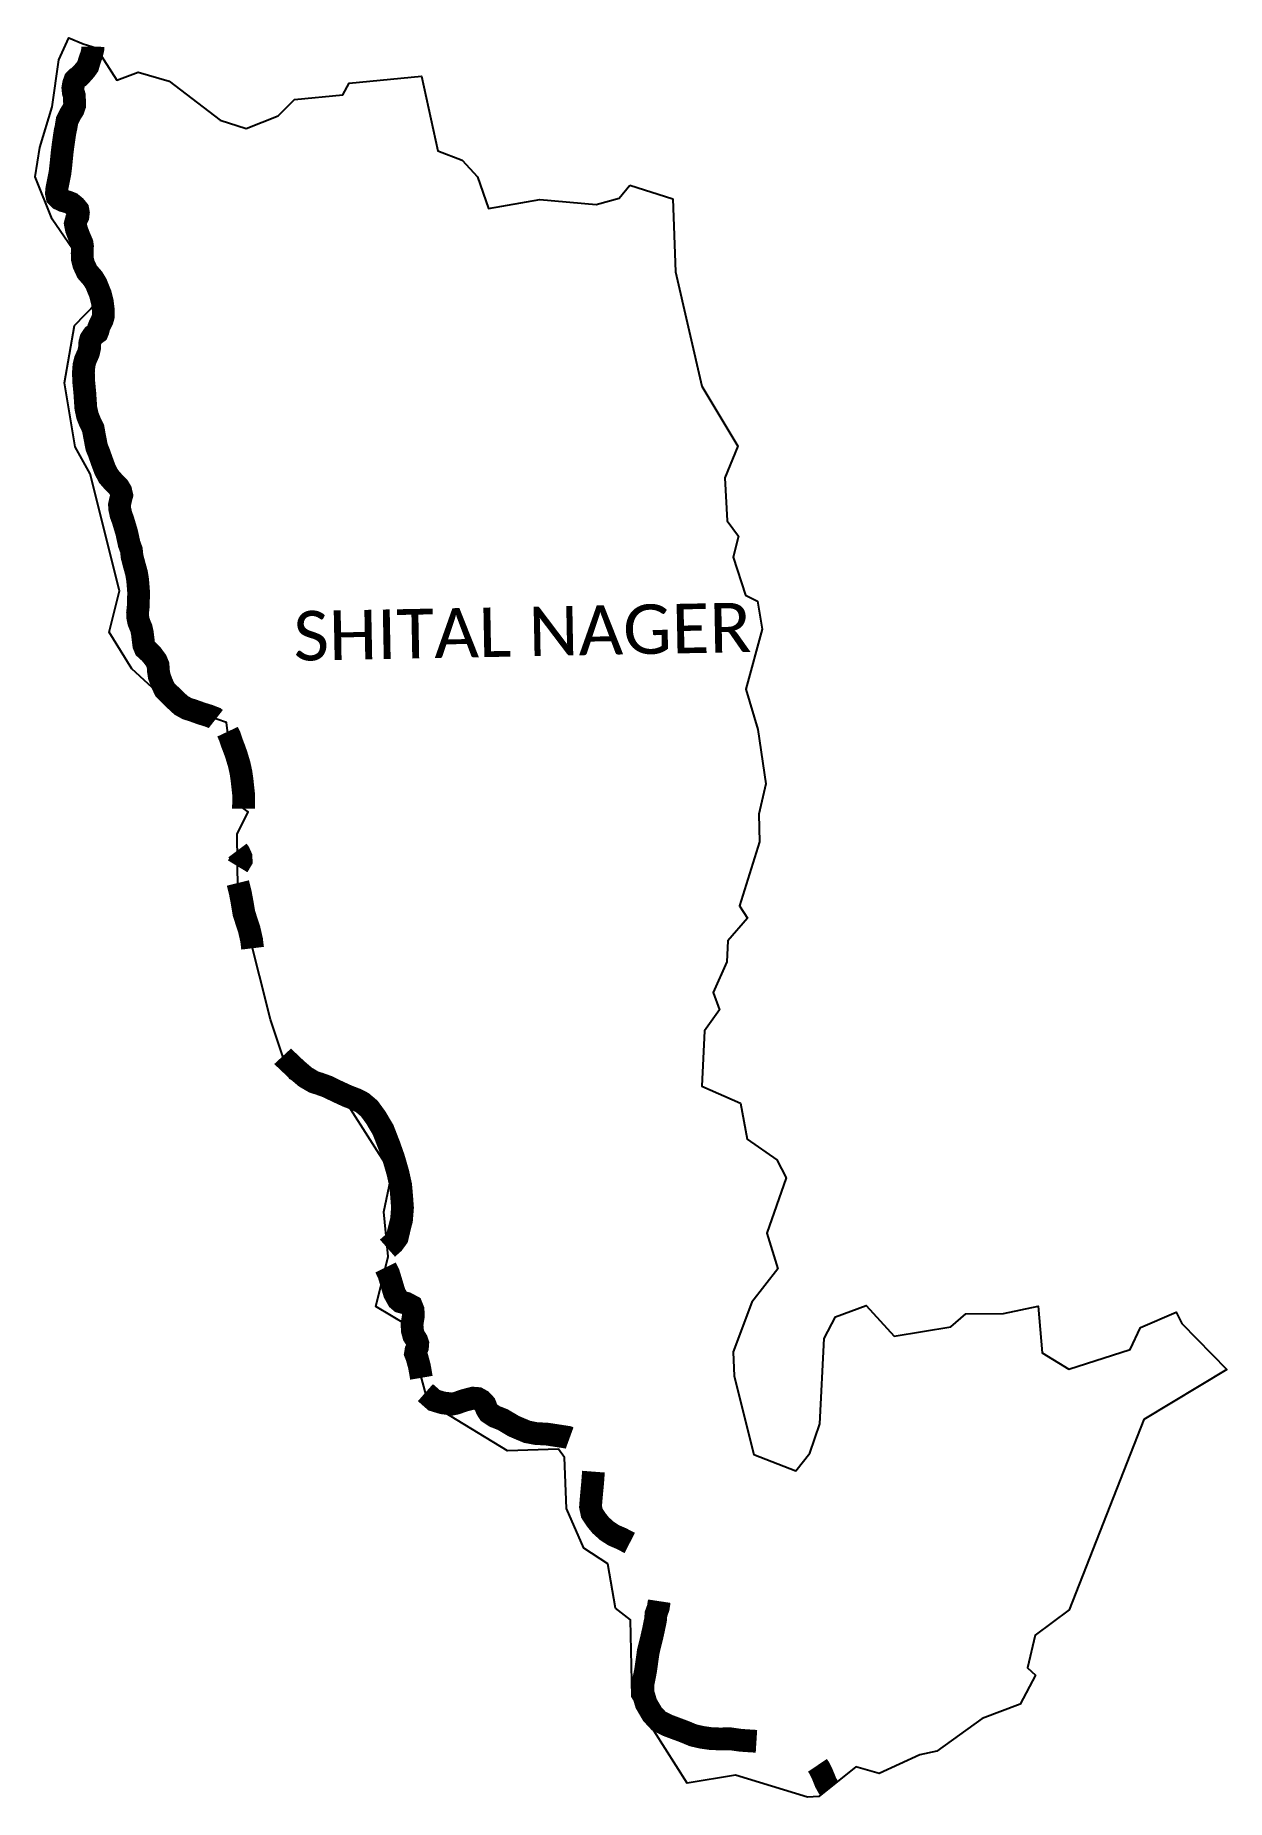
# Model space of a CAD drawing. Header units: metres. Extents: x 299942 to 302559, y 1953274 to 1957150.
import ezdxf

# ---------------------------------------------------------------- set-up
doc = ezdxf.new("R2010")
doc.units = ezdxf.units.M
doc.header["$MEASUREMENT"] = 0
doc.layers.add('NATURALLY PROTECTED', color=3, linetype='Continuous')
doc.layers.add('VILLAGE NAME', color=250, linetype='Continuous')
doc.styles.get("Standard").update_dxf_attribs({"font": 'simplex.shx'})

msp = doc.modelspace()

# ---------------------------------------------------------------- linework, layer by layer
at = {"color": 4, "flags": 128}
for points in [[(301342.7, 1956790.4), (301348.3, 1956630), (301406.5, 1956378.8), (301485.4, 1956246.9), (301457.3, 1956177.5), (301461.8, 1956083.2), (301487.1, 1956049.6), (301475.1, 1956003.6), (301502.3, 1955920), (301529, 1955906.8), (301539.1, 1955845.2), (301503.3, 1955713), (301529.4, 1955625.1), (301546.7, 1955505.6), (301531.7, 1955438.8), (301532.8, 1955378.3), (301488.8, 1955237.4), (301507, 1955210.1), (301463.3, 1955160.4), (301461.2, 1955114.7), (301431.4, 1955047.1), (301444.9, 1955009.2), (301412.2, 1954962.6), (301406.7, 1954841.2), (301491.2, 1954803.8), (301505.7, 1954724.9), (301571.4, 1954679.4), (301591.7, 1954640), (301549.4, 1954518.7), (301573.3, 1954440.4), (301516.2, 1954366.8), (301475.1, 1954257.9), (301477.2, 1954204.6), (301520.9, 1954032.1), (301612.6, 1953996.7), (301643.3, 1954035.5), (301665.6, 1954099.6), (301675.4, 1954286.8), (301699.7, 1954334.4), (301767.4, 1954359.9), (301829, 1954292.1), (301953.7, 1954312.8), (301986, 1954341.5), (302069.1, 1954342.2), (302145, 1954358.4), (302153.8, 1954255.4), (302212.5, 1954220), (302347.3, 1954263), (302369.7, 1954311.1), (302448.4, 1954345.1), (302460.7, 1954320), (302559.4, 1954218.7), (302377, 1954109), (302213.2, 1953691), (302139, 1953635.3), (302121.5, 1953563.8), (302139.2, 1953547.4), (302105.5, 1953483.7), (302022.1, 1953452.4), (301922.7, 1953380.6), (301885.1, 1953372.5), (301796.2, 1953331.3), (301745, 1953346), (301663.6, 1953281.4), (301638.5, 1953279.4), (301480.5, 1953327.7), (301374.1, 1953310.4), (301253.6, 1953500.8), (301249.4, 1953669.3), (301216.5, 1953695), (301199.7, 1953792.3), (301146.9, 1953826.7), (301109.5, 1953913.5), (301105, 1954025.8), (301091.5, 1954043.8), (300979.6, 1954040.3), (300805.1, 1954146.7), (300758.9, 1954316.2), (300690.3, 1954357.7), (300717.6, 1954466.9), (300708.1, 1954565), (300725.5, 1954648.6), (300630.3, 1954798.2), (300501.8, 1954858.5), (300458.6, 1954987.7), (300387.5, 1955272.8), (300385.8, 1955395), (300409.9, 1955443.7), (300383.9, 1955462.5), (300362.2, 1955639.8), (300235.2, 1955683.8), (300154.6, 1955757.8), (300104.4, 1955838.8), (300126.9, 1955929.3), (300063.1, 1956186.5), (300029.9, 1956245.8), (300006.7, 1956386.4), (300028.7, 1956511.8), (300076, 1956560.8), (300049.8, 1956643), (299979.1, 1956746), (299942.2, 1956838.8), (299952.2, 1956903.2), (299979.5, 1956992.3), (299993.9, 1957095.7), (300015.8, 1957144.2), (300047.4, 1957131), (300076.1, 1957122.3), (300121.1, 1957050.9), (300168.2, 1957068.9), (300236.2, 1957049.1), (300348.4, 1956963.1), (300405.5, 1956944.6), (300476, 1956972.6), (300511.9, 1957008.3), (300617.5, 1957018.5), (300631.7, 1957044.1), (300790.4, 1957060), (300826.8, 1956895.8), (300880.1, 1956875.6), (300914, 1956838.5), (300937.6, 1956768.9), (301050.9, 1956788.8), (301174.6, 1956778.1), (301224.7, 1956791.6), (301248.4, 1956820.1)], [(301248.4, 1956820.1), (301342.7, 1956790.4)]]:
    msp.add_lwpolyline(points, dxfattribs=at)
at = {"layer": 'NATURALLY PROTECTED', "const_width": 50, "flags": 128}
for points in [[(300068.7, 1957124.5), (300068.6, 1957118.6), (300066, 1957107.1), (300061, 1957093), (300057.6, 1957081.3), (300052, 1957073.5), (300045.5, 1957066.1), (300038.8, 1957058.9), (300033.1, 1957055.3), (300029.3, 1957051.2), (300026.5, 1957043.3), (300024.8, 1957033.8), (300025.7, 1957024.5), (300027.8, 1957017.6), (300028.4, 1957007.5), (300028.6, 1956995.3), (300025.4, 1956986.1), (300019.6, 1956977), (300012.1, 1956961.9), (300009.8, 1956947.6), (300007.6, 1956937.9), (300003.5, 1956909.9), (300001.3, 1956892.6), (299998.7, 1956866.5), (299996.6, 1956847.8), (299992.3, 1956826.2), (299989.3, 1956810.8), (299988.7, 1956802.8), (299990.1, 1956795.8), (299996.2, 1956789.7), (300004.4, 1956785.9), (300013.5, 1956783.5), (300021.4, 1956780.3), (300029.8, 1956773.4), (300035.8, 1956766), (300036.9, 1956759.9), (300035.9, 1956751.7), (300032.7, 1956745.3), (300030.2, 1956735.9), (300032.5, 1956723.8), (300038.4, 1956707.9), (300044.9, 1956692.9), (300045.9, 1956685.8), (300045.3, 1956670.4), (300045.7, 1956658.1), (300048.7, 1956646.3), (300056.3, 1956629.9), (300069, 1956615.4), (300076, 1956603.7), (300085.2, 1956581), (300089.5, 1956563.9), (300091.6, 1956546.7), (300091.9, 1956533.4), (300089.5, 1956524.5), (300083.5, 1956512.6), (300081.6, 1956507.7), (300080.2, 1956501.3), (300078.3, 1956496.6), (300069.8, 1956490.4), (300064.3, 1956482.4), (300062.1, 1956474.6), (300061.6, 1956463.4), (300059.2, 1956452.3), (300052, 1956435.8), (300049.2, 1956424.7), (300048, 1956409), (300048.5, 1956390.2), (300051, 1956364.8), (300053.3, 1956330.6), (300057, 1956313.6), (300062.4, 1956300.3), (300069.4, 1956286), (300071.8, 1956272.1), (300077.1, 1956244.8), (300082.4, 1956231.8), (300088.6, 1956214.1), (300095.6, 1956195.2), (300103.4, 1956180.6), (300113.8, 1956168.6), (300124.5, 1956158), (300129.8, 1956149.2), (300132.2, 1956139.3), (300129.8, 1956129.9), (300127.2, 1956118.4), (300127.7, 1956109.6), (300130.6, 1956096.3), (300134.7, 1956085.2), (300142.9, 1956058), (300148.5, 1956032.3), (300153.3, 1956019.1), (300154.9, 1956004.3), (300159.6, 1955986.4), (300164.6, 1955968.4), (300167.1, 1955953.2), (300169.3, 1955925.9), (300168.4, 1955895), (300166.9, 1955880.7), (300167.5, 1955870.3), (300169.6, 1955860.3), (300175, 1955847.6), (300177.4, 1955836.8), (300179.6, 1955818.5), (300180.6, 1955810.3), (300183.8, 1955802.7), (300192.3, 1955795), (300198.3, 1955788.8), (300207.6, 1955776.3), (300212, 1955765.9), (300212.5, 1955754.5), (300214.6, 1955741.7), (300220.4, 1955726.1), (300227, 1955712.1), (300248, 1955691.3), (300262.7, 1955677.8), (300275.5, 1955670.7), (300291.4, 1955665.5), (300306.3, 1955660.1), (300322.9, 1955655), (300336.6, 1955649.7), (300338.9, 1955647.9)], [(300364.6, 1955619.9), (300369.6, 1955609.3), (300374.4, 1955594.6), (300380, 1955580.2), (300384.2, 1955568), (300390.4, 1955547.3), (300394.1, 1955530.2), (300396.4, 1955513.9), (300400.1, 1955480.1), (300399.6, 1955452.3), (300399.6, 1955451.1)], [(300386.3, 1955359), (300389.9, 1955354.2), (300394.2, 1955344.7), (300394.5, 1955337.1), (300389.6, 1955328.8), (300386.8, 1955324.2)], [(300387.3, 1955287.6), (300392.7, 1955265.7), (300396.7, 1955244.5), (300400.5, 1955221.4), (300405.9, 1955204.5), (300412, 1955186), (300417.4, 1955162.4), (300419.6, 1955144.3)], [(300485.6, 1954907), (300486.8, 1954905.7), (300516.9, 1954877.2), (300535.9, 1954861.1), (300554.2, 1954850.4), (300566.3, 1954846.6), (300584.3, 1954840.2), (300602.3, 1954831.3), (300627.4, 1954819.7), (300647.6, 1954811.9), (300660.5, 1954805.2), (300675.8, 1954792.3), (300690.3, 1954772.4), (300706.4, 1954745.2), (300719.9, 1954710.3), (300729.3, 1954683.7), (300738.7, 1954651.3), (300744.9, 1954623.4), (300746.8, 1954601.9), (300748.9, 1954574.5), (300746.7, 1954547.5), (300742.2, 1954529.8), (300737.2, 1954508.7), (300728.3, 1954496.5), (300715.8, 1954485.5)], [(300711.7, 1954443.1), (300718.4, 1954429.3), (300724.4, 1954409.6), (300731.1, 1954387), (300739.1, 1954372.6), (300744.7, 1954367.8), (300757.2, 1954364.4), (300768.7, 1954358.2), (300772.1, 1954349.7), (300772.8, 1954337), (300769.8, 1954318.4), (300770.6, 1954304.6), (300773.5, 1954293.5), (300780.4, 1954282.5), (300782.4, 1954276.5), (300781.7, 1954267.9), (300778.6, 1954261.3), (300777.4, 1954254), (300780.9, 1954245), (300786.2, 1954225.2), (300790.4, 1954200.8)], [(300799.2, 1954168.3), (300818.2, 1954151.5), (300837.1, 1954145.7), (300858.2, 1954143.1), (300865.7, 1954144.6), (300884.9, 1954151.2), (300903.7, 1954156.1), (300914.1, 1954155.3), (300922.3, 1954150.7), (300930, 1954142.4), (300934.2, 1954131.5), (300939, 1954124.1), (300951.7, 1954115.7), (300969, 1954109), (300988.6, 1954097.3), (300992.5, 1954094.9), (301022.5, 1954082.1), (301041.8, 1954078.4), (301067.4, 1954076.9), (301111.6, 1954070.1), (301116, 1954068.5)], [(301312.9, 1953710.1), (301310.7, 1953695.6), (301305.8, 1953682.2), (301304.6, 1953668.7), (301299.8, 1953645.5), (301296.4, 1953630.5), (301288.8, 1953599.7), (301282.6, 1953556.1), (301277.2, 1953529), (301277.3, 1953508.6), (301284.1, 1953485.4), (301297.7, 1953462.1), (301311.7, 1953447), (301331.9, 1953437), (301367.9, 1953423.6), (301387, 1953415.6), (301406.3, 1953411.1), (301426.1, 1953408.3), (301444.8, 1953407.6), (301469.1, 1953407.8), (301492.3, 1953404.5), (301504.7, 1953403.7), (301526.4, 1953402.3)], [(301660.4, 1953349.6), (301664.8, 1953343.1), (301671, 1953330.2), (301678.4, 1953312), (301685.4, 1953299.5), (301685.8, 1953299)]]:
    msp.add_lwpolyline(points, dxfattribs=at)
at = {"layer": 'NATURALLY PROTECTED', "flags": 128}
msp.add_lwpolyline([(301168.4, 1953994.6, 50, 50, 0), (301166.5, 1953969.6, 50, 50, 0), (301163.2, 1953934, 50, 50, 0), (301161.9, 1953917.6, 50, 50, 0), (301164.9, 1953903.3, 50, 50, 0), (301174.8, 1953888.4, 50, 50, 0), (301184.4, 1953876.6, 50, 50, 0), (301198, 1953864.4, 50, 50, 0), (301212.5, 1953854.9, 50, 50, 0), (301228.7, 1953848, 50, 50, 0), (301248.1, 1953838, 50, 50, 0)], format="xyseb", dxfattribs=at)

# ---------------------------------------------------------------- texts
at = {"layer": 'VILLAGE NAME', "insert": (300508.4, 1955884.4), "char_height": 108.748, "attachment_point": 1, "rotation": 1.1028}
msp.add_mtext_dynamic_manual_height_columns('{\\fCalibri|b0|i0|c0|p34;SHITAL NAGER}', width=1571.314, gutter_width=543.7, heights=[0], dxfattribs=at)

doc.saveas('drawing.dxf')
